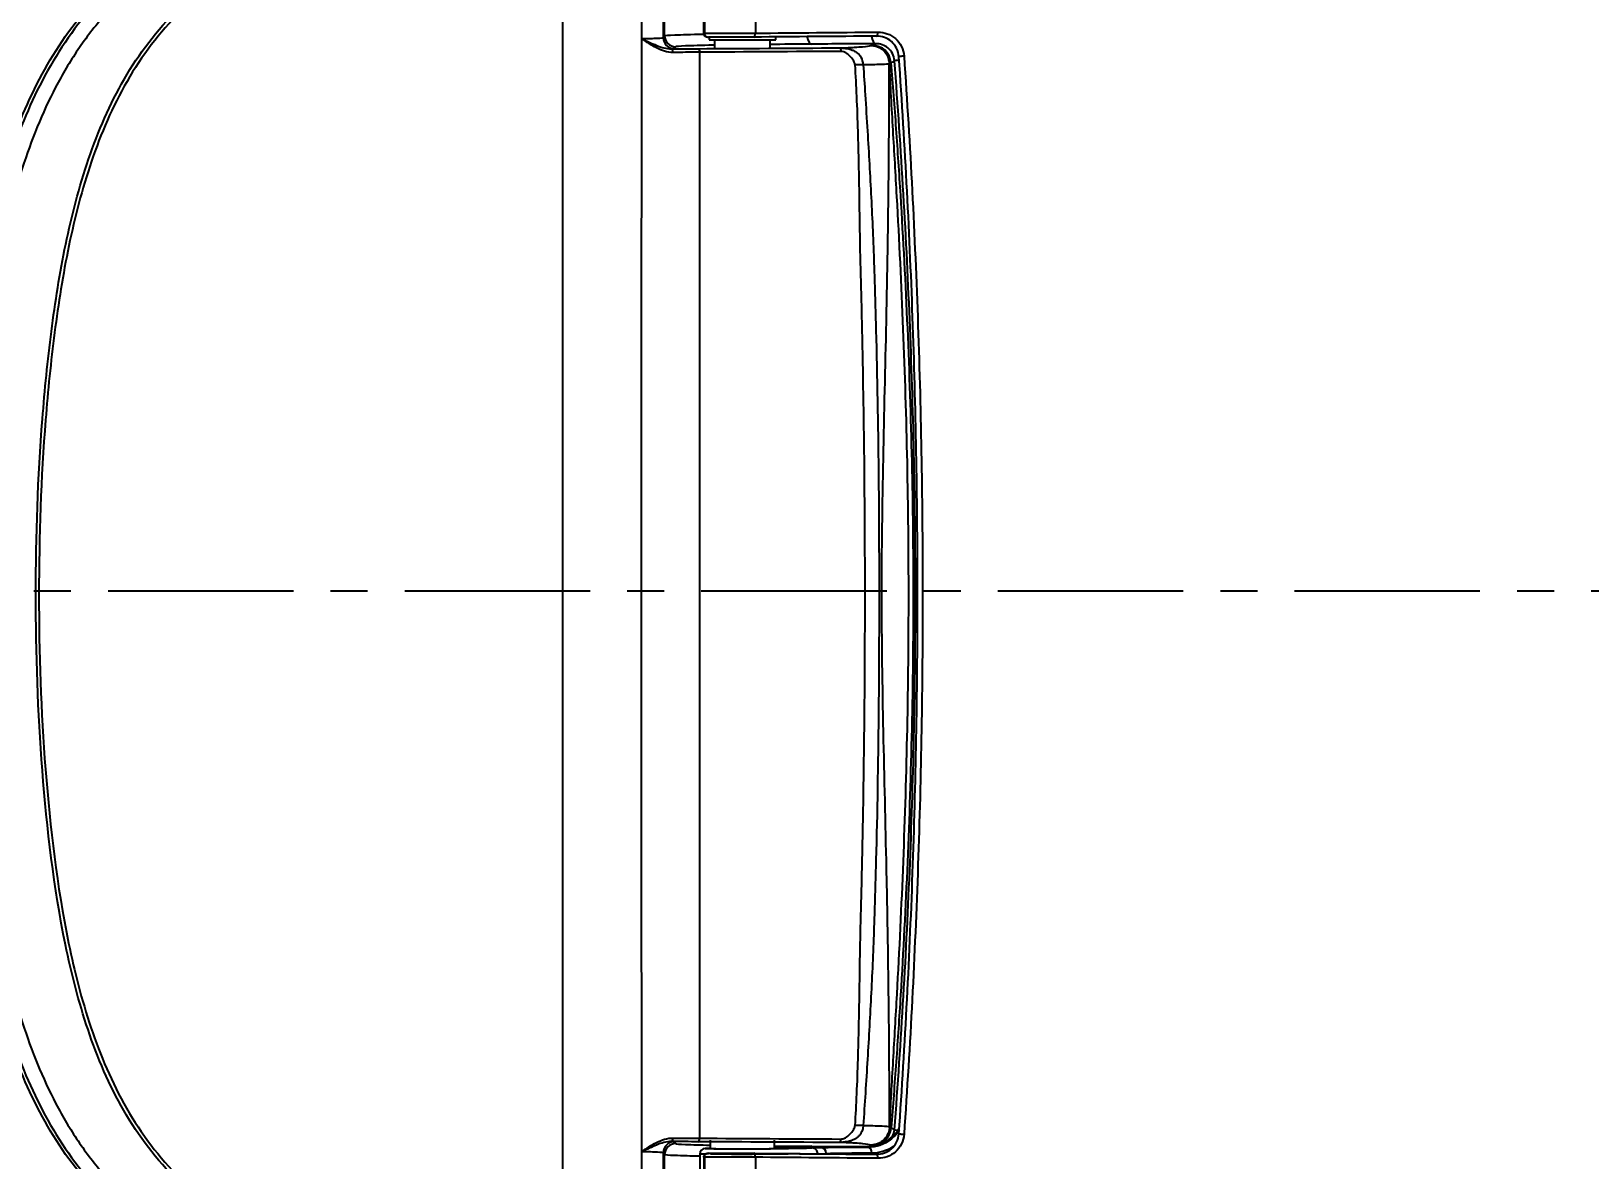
# Model space of a CAD drawing. Extents: x 5956 to 12061, y 2783 to 5292.
# Drawn here: x 9485.4 to 9905.8, y 4358.3 to 4662.7 of the extents above; entities that cross this region are included whole.
import ezdxf

# ---------------------------------------------------------------- set-up
doc = ezdxf.new("R2010")
doc.units = 0
doc.header["$LTSCALE"] = 20
doc.header["$MEASUREMENT"] = 0
doc.linetypes.add('CENTER', pattern=[2, 1.25, -0.25, 0.25, -0.25])
doc.layers.get('0').update_dxf_attribs({"linetype": 'CONTINUOUS'})
doc.layers.get('DEFPOINTS').update_dxf_attribs({"linetype": 'CONTINUOUS'})
doc.layers.add('1', color=7, linetype='CONTINUOUS')
doc.layers.add('CENTER', color=2, linetype='CENTER')
doc.styles.get("Standard").update_dxf_attribs({"font": 'NanumGothic.ttf'})
doc.dimstyles.get("Standard").update_dxf_attribs({"dimtxt": 2.7, "dimasz": 2.5, "dimexe": 1.5, "dimexo": 1.5, "dimgap": 1.5, "dimtad": 1, "dimdec": 0, "dimlfac": 10, "dimzin": 0, "dimdsep": 46, "dimtxsty": 'Standard', "dimcen": 0, "dimclrt": 2, "dimadec": 0, "dimazin": 0, "dimtfac": 1, "dimtdec": 0, "dimtmove": 0, "dimatfit": 3, "dimfxl": 0, "dimtolj": 1, "dimtzin": 0, "dimarcsym": 0})

# ---------------------------------------------------------------- blocks, each defined once
blk = doc.blocks.new('*D22')
at = {"color": 3, "lineweight": -2}
for p, q in [((9436.11, 4513.25), (9436.11, 4794.56)), ((10113.66, 4513.25), (10113.66, 4794.56)), ((9456.11, 4789.56), (10093.66, 4789.56))]:
    blk.add_line(p, q, dxfattribs=at)
at = {"color": 3}
for points in [[(9456.11, 4792.9), (9456.11, 4786.23), (9436.11, 4789.56)], [(10093.66, 4792.9), (10093.66, 4786.23), (10113.66, 4789.56)]]:
    blk.add_solid(points, dxfattribs=at)
at = {"layer": 'DEFPOINTS', "color": 0}
for p in [(10113.66, 4789.56), (9436.11, 4511.75), (10113.66, 4511.75)]:
    blk.add_point(p, dxfattribs=at)
at = {"color": 2, "insert": (9774.89, 4813.17), "char_height": 25, "attachment_point": 5}
blk.add_mtext('\\A1;680', dxfattribs=at)
blk = doc.blocks.new('*D23')
at = {"color": 3, "lineweight": -2}
for p, q in [((9717.11, 4710.15), (10255.14, 4710.15)), ((10249.14, 4686.15), (10249.14, 4535.53)), ((10249.14, 4334.95), (10249.14, 4485.57)), ((9706.09, 4310.95), (10255.14, 4310.95))]:
    blk.add_line(p, q, dxfattribs=at)
at = {"color": 3}
for points in [[(10245.14, 4686.15), (10253.14, 4686.15), (10249.14, 4710.15)], [(10245.14, 4334.95), (10253.14, 4334.95), (10249.14, 4310.95)]]:
    blk.add_solid(points, dxfattribs=at)
at = {"layer": 'DEFPOINTS', "color": 0}
for p in [(9715.31, 4710.15), (9704.29, 4310.95), (10249.14, 4310.95)]:
    blk.add_point(p, dxfattribs=at)
at = {"color": 2, "insert": (10249.14, 4510.55), "char_height": 24, "attachment_point": 5}
blk.add_mtext('\\A1;400', dxfattribs=at)

msp = doc.modelspace()

# ---------------------------------------------------------------- linework, layer by layer
at = {"layer": '1', "color": 0, "linetype": 'Continuous'}
for p, q in [((9666.69, 4662.11), (9666.69, 4662.11)), ((9655.86, 4660.94), (9656.22, 4661.45)), ((9659.22, 4658.45), (9658.86, 4657.94)), ((9668.19, 4661.07), (9668.19, 4660.32)), ((9668.19, 4660.32), (9677.19, 4660.32)), ((9669.69, 4660.32), (9669.69, 4657.75)), ((9677.19, 4660.32), (9686.19, 4660.32)), ((9684.69, 4657.82), (9684.69, 4660.32)), ((9686.19, 4660.32), (9686.19, 4661.11)), ((9668.54, 4363.57), (9668.54, 4361.32)), ((9685.84, 4361.32), (9685.84, 4363.57)), ((9656.22, 4359.64), (9655.86, 4360.15)), ((9658.86, 4363.15), (9659.22, 4362.64)), ((9665.7, 4359.82), (9665.69, 4359.82)), ((9667.19, 4361.33), (9667.2, 4361.32))]:
    msp.add_line(p, q, dxfattribs=at)
for centre, major_axis, ratio, start_param, end_param in [((9667.19, 4662.1), (-0.5, 0.01), 0.054129, 5.230297, 6.284099), ((9667.19, 4662.05), (-0.499, -0.036), 0.024369, 0.000478, 1.049964), ((9680.27, 4662.07), (-0.008, 1), 0.423618, 3.122325, 4.767864), ((9713.38, 4662.33), (-0.008, 1), 0.396739, 3.122579, 4.785283), ((9658.86, 4660.94), (2.45, -1.73), 0.999885, 3.75542, 5.326109), ((9659.22, 4661.45), (2.45, -1.73), 0.999885, 3.75542, 5.326109), ((9658.06, 4656.89), (-0.006, 1), 0.429772, 4.757219, 6.269468), ((9695.91, 4662.17), (0.02, -3), 0.435524, 5.04799, 6.269426), ((9713.21, 4662.27), (0.02, -3), 0.411135, 5.035979, 6.269598), ((9712.27, 4653.83), (-1.17, 4.86), 0.998599, 4.550923, 6.046909), ((9712.27, 4653.83), (-0.16, 5), 0.929784, 4.704276, 6.249532), ((9712.27, 4653.83), (4.98, 0.41), 0.148704, 5.901773, 6.230351), ((9721.21, 4654.91), (-2.99, -0.23), 0.022613, 5.349861, 6.278006), ((9720.4, 4655.84), (0.998, 0.067), 0.052634, 1.169564, 3.15907), ((9658.06, 4364.2), (-0.006, -1), 0.429745, 0.013717, 1.526132), ((9712.32, 4367.24), (-0.16, -5), 0.930142, 0.033736, 1.583584), ((9712.32, 4367.24), (-1.21, -4.85), 0.998696, 0.245025, 1.741004), ((9712.32, 4367.24), (-4.98, 0.41), 0.162226, 3.19261, 3.522861), ((9721.21, 4366.18), (-2.99, 0.23), 0.022611, 0.005177, 0.770866), ((9720.4, 4365.25), (0.998, -0.067), 0.052609, 3.124115, 5.113625), ((9658.86, 4360.15), (2.45, 1.73), 0.999885, 0.957077, 2.527765), ((9659.22, 4359.64), (2.45, 1.73), 0.999885, 0.957077, 2.527765), ((9677.19, 4361.32), (-8.65, 0), 0.006933, 6.283181, 7.853982), ((9677.19, 4361.32), (-8.65, 0), 0.006933, 1.570796, 3.141597), ((9680.27, 4359.03), (-0.008, -1), 0.423618, 1.515321, 3.16086), ((9695.91, 4358.92), (0.02, 3), 0.435525, 0.013759, 0.361859), ((9698.45, 4360.02), (0.02, -1.5), 0.905576, 1.557465, 3.12532), ((9711.13, 4360.14), (0.01, -1.5), 0.660019, 1.585634, 3.132405), ((9713.38, 4358.77), (-0.008, -1), 0.396739, 1.497902, 3.160607), ((9667.19, 4359.05), (-0.499, 0.036), 0.024369, 5.233221, 6.282872), ((9667.19, 4358.99), (0.5, 0.01), 0.054129, 3.13887, 4.194481)]:
    msp.add_ellipse(centre, major_axis=major_axis, ratio=ratio, start_param=start_param, end_param=end_param, dxfattribs=at)
for points, knots in [([(9675.94, 4310.95), (9662.03, 4310.96), (9648.13, 4311.02), (9615.48, 4311.52), (9596.74, 4312.07), (9568.66, 4314.4), (9559.28, 4315.44), (9540.72, 4318.44), (9531.53, 4320.4), (9513.53, 4325.89), (9504.74, 4329.45), (9488.52, 4338.79), (9480.96, 4344.72), (9471.47, 4355), (9468.58, 4358.66), (9463.29, 4366.42), (9460.89, 4370.53), (9454.51, 4383.08), (9451.25, 4391.83), (9445.96, 4409.8), (9443.95, 4419.04), (9440.77, 4437.42), (9439.59, 4446.64), (9436.83, 4474.33), (9436.08, 4492.85), (9436.13, 4529.98), (9436.95, 4548.65), (9439.84, 4576.53), (9441.07, 4585.78), (9444.39, 4604.16), (9446.47, 4613.33), (9451.9, 4631.1), (9455.24, 4639.73), (9461.75, 4652.07), (9464.19, 4656.11), (9469.63, 4663.8), (9472.6, 4667.41), (9482.27, 4677.5), (9489.92, 4683.27), (9506.28, 4692.34), (9515.13, 4695.78), (9533.08, 4701.06), (9542.18, 4702.92), (9560.51, 4705.79), (9569.74, 4706.8), (9597.55, 4709.05), (9616.24, 4709.59), (9648.7, 4710.08), (9662.53, 4710.13), (9678.35, 4710.14)], [0, 0, 0, 0, 0.054995, 0.054995, 0.129163, 0.129163, 0.166246, 0.166246, 0.20333, 0.20333, 0.240414, 0.240414, 0.277498, 0.277498, 0.296039, 0.296039, 0.314581, 0.314581, 0.351665, 0.351665, 0.388749, 0.388749, 0.425833, 0.425833, 0.5, 0.5, 0.574167, 0.574167, 0.611251, 0.611251, 0.648335, 0.648335, 0.685419, 0.685419, 0.703961, 0.703961, 0.722502, 0.722502, 0.759586, 0.759586, 0.79667, 0.79667, 0.833754, 0.833754, 0.870837, 0.870837, 0.945005, 0.945005, 1, 1, 1, 1]), ([(10113.67, 4510.55), (10113.67, 4521.04), (10112.57, 4531.52), (10108.26, 4551.95), (10105.07, 4561.8), (10096.67, 4580.77), (10091.39, 4589.96), (10082.34, 4602.47), (10079.12, 4606.46), (10072.3, 4614.09), (10068.69, 4617.73), (10057.56, 4628.36), (10049.64, 4635.06), (10033.02, 4647.44), (10024.4, 4653.09), (10006.56, 4663.34), (9997.34, 4667.94), (9978.28, 4676.07), (9968.49, 4679.52), (9939.11, 4689.18), (9919.24, 4694.45), (9878.96, 4702.64), (9858.48, 4705.57), (9827.55, 4708.2), (9817.25, 4708.78), (9796.66, 4709.35), (9786.38, 4709.27), (9765.94, 4709.2), (9755.78, 4709.14), (9740.67, 4709), (9735.64, 4708.95), (9725.91, 4708.81), (9721.2, 4708.73), (9716.64, 4708.64)], [0, 0, 0, 0, 0.0625, 0.0625, 0.125, 0.125, 0.1875, 0.1875, 0.21875, 0.21875, 0.25, 0.25, 0.3125, 0.3125, 0.375, 0.375, 0.4375, 0.4375, 0.5, 0.5, 0.625, 0.625, 0.75, 0.75, 0.8125, 0.8125, 0.875, 0.875, 0.9375, 0.9375, 0.96875, 0.96875, 1, 1, 1, 1]), ([(9716.69, 4705.85), (9735.59, 4706.09), (9754.71, 4706.24), (9783.91, 4706.3), (9793.73, 4706.35), (9813.55, 4705.97), (9823.48, 4705.56), (9853.32, 4703.54), (9873.25, 4701.13), (9903.18, 4695.56), (9913.17, 4693.38), (9933.13, 4688.33), (9943.12, 4685.45), (9962.81, 4679.12), (9972.57, 4675.74), (9991.65, 4667.92), (10000.97, 4663.48), (10019.14, 4653.45), (10028.04, 4647.82), (10044.9, 4635.58), (10052.91, 4628.97), (10064.23, 4618.26), (10067.91, 4614.58), (10074.92, 4606.83), (10078.26, 4602.72), (10087.5, 4590.02), (10092.69, 4581.02), (10099.02, 4566.71), (10100.9, 4561.78), (10104.1, 4551.78), (10105.42, 4546.73), (10108.6, 4531.45), (10109.66, 4521.09), (10109.66, 4510.55)], [0, 0, 0, 0, 0.125, 0.125, 0.1875, 0.1875, 0.25, 0.25, 0.375, 0.375, 0.4375, 0.4375, 0.5, 0.5, 0.5625, 0.5625, 0.625, 0.625, 0.6875, 0.6875, 0.75, 0.75, 0.78125, 0.78125, 0.8125, 0.8125, 0.875, 0.875, 0.90625, 0.90625, 0.9375, 0.9375, 1, 1, 1, 1]), ([(10108.69, 4510.55), (10108.69, 4521.06), (10107.63, 4531.4), (10104.45, 4546.64), (10103.13, 4551.67), (10099.92, 4561.65), (10098.05, 4566.56), (10091.71, 4580.82), (10086.52, 4589.79), (10077.28, 4602.43), (10073.94, 4606.53), (10066.93, 4614.24), (10063.26, 4617.9), (10051.96, 4628.56), (10043.97, 4635.15), (10027.13, 4647.33), (10018.25, 4652.93), (10000.13, 4662.91), (9990.83, 4667.33), (9971.79, 4675.1), (9962.06, 4678.47), (9942.42, 4684.78), (9932.46, 4687.64), (9912.56, 4692.67), (9902.6, 4694.84), (9872.76, 4700.38), (9852.89, 4702.76), (9823.15, 4704.76), (9813.24, 4705.15), (9793.49, 4705.51), (9783.7, 4705.45), (9754.6, 4705.38), (9735.53, 4705.22), (9716.69, 4704.96)], [0, 0, 0, 0, 0.0625, 0.0625, 0.09375, 0.09375, 0.125, 0.125, 0.1875, 0.1875, 0.21875, 0.21875, 0.25, 0.25, 0.3125, 0.3125, 0.375, 0.375, 0.4375, 0.4375, 0.5, 0.5, 0.5625, 0.5625, 0.625, 0.625, 0.75, 0.75, 0.8125, 0.8125, 0.875, 0.875, 1, 1, 1, 1]), ([(9628.64, 4701.26), (9628.64, 4699.81), (9628.64, 4698.36), (9628.64, 4688.05), (9628.64, 4679.19), (9628.64, 4652.59), (9628.64, 4634.85), (9628.64, 4599.34), (9628.64, 4581.59), (9628.64, 4546.07), (9628.64, 4528.31), (9628.64, 4492.78), (9628.64, 4475.02), (9628.64, 4439.5), (9628.64, 4421.74), (9628.64, 4386.24), (9628.64, 4368.5), (9628.64, 4340.45), (9628.64, 4330.14), (9628.64, 4319.83)], [0, 0, 0, 0, 0.011429, 0.011429, 0.081225, 0.081225, 0.220815, 0.220815, 0.360405, 0.360405, 0.499996, 0.499996, 0.639586, 0.639586, 0.779177, 0.779177, 0.918767, 0.918767, 1, 1, 1, 1]), ([(9655.89, 4702.47), (9655.88, 4695.06), (9655.88, 4687.65), (9655.87, 4673.8), (9655.86, 4667.37), (9655.86, 4660.94)], [0, 0, 0, 0, 0.535674, 0.535674, 1, 1, 1, 1]), ([(9656.22, 4661.45), (9656.22, 4668.27), (9656.22, 4675.1), (9656.22, 4688.93), (9656.22, 4695.93), (9656.22, 4702.93)], [0, 0, 0, 0, 0.493654, 0.493654, 1, 1, 1, 1]), ([(9667.99, 4702.82), (9667.8, 4697.15), (9667.63, 4691.47), (9667.39, 4682.37), (9667.31, 4678.96), (9667.12, 4671.07), (9667.03, 4666.6), (9666.94, 4662.13)], [0, 0, 0, 0, 0.418924, 0.418924, 0.670645, 0.670645, 1, 1, 1, 1]), ([(9519.78, 4335.56), (9516.55, 4337.63), (9513.44, 4339.9), (9507.49, 4344.91), (9504.65, 4347.65), (9496.75, 4356.33), (9492.23, 4362.85), (9484.56, 4376.96), (9481.5, 4384.35), (9476.41, 4399.57), (9474.39, 4407.42), (9469.43, 4430.94), (9467.51, 4446.76), (9464.81, 4478.52), (9464.25, 4494.47), (9464.24, 4526.49), (9464.81, 4542.52), (9467.51, 4574.29), (9469.43, 4590.1), (9474.35, 4613.54), (9476.36, 4621.33), (9481.46, 4636.64), (9484.52, 4644.03), (9492.1, 4658.03), (9496.7, 4664.7), (9507.27, 4676.33), (9513.31, 4681.39), (9519.78, 4685.53)], [0, 0, 0, 0, 0.03125, 0.03125, 0.0625, 0.0625, 0.125, 0.125, 0.1875, 0.1875, 0.25, 0.25, 0.375, 0.375, 0.5, 0.5, 0.625, 0.625, 0.75, 0.75, 0.8125, 0.8125, 0.875, 0.875, 0.9375, 0.9375, 1, 1, 1, 1]), ([(9520.43, 4685.04), (9513.98, 4680.91), (9507.97, 4675.87), (9497.47, 4664.32), (9492.88, 4657.68), (9485.3, 4643.68), (9482.25, 4636.32), (9477.17, 4621.1), (9475.15, 4613.28), (9470.22, 4589.86), (9468.3, 4574.09), (9465.6, 4542.41), (9465.03, 4526.49), (9465.03, 4494.51), (9465.61, 4478.56), (9468.32, 4446.85), (9470.25, 4431.06), (9475.21, 4407.6), (9477.23, 4399.78), (9482.3, 4384.64), (9485.34, 4377.29), (9492.97, 4363.25), (9497.5, 4356.73), (9507.98, 4345.2), (9514, 4340.17), (9520.43, 4336.05)], [0, 0, 0, 0, 0.0625, 0.0625, 0.125, 0.125, 0.1875, 0.1875, 0.25, 0.25, 0.375, 0.375, 0.5, 0.5, 0.625, 0.625, 0.75, 0.75, 0.8125, 0.8125, 0.875, 0.875, 0.9375, 0.9375, 1, 1, 1, 1]), ([(9523.48, 4682.57), (9521.91, 4681.57), (9520.33, 4680.49), (9517.28, 4678.26), (9515.79, 4677.1), (9511.44, 4673.45), (9508.69, 4670.82), (9503.5, 4665.13), (9501.04, 4662.04), (9496.55, 4655.61), (9494.51, 4652.27), (9488.94, 4641.95), (9485.92, 4634.62), (9480.93, 4619.56), (9478.98, 4611.94), (9474.15, 4588.92), (9472.24, 4573.36), (9469.56, 4542.05), (9468.99, 4526.25), (9468.99, 4494.72), (9469.56, 4478.93), (9472.26, 4447.51), (9474.2, 4431.8), (9479.07, 4408.78), (9481.03, 4401.19), (9485.99, 4386.3), (9489.03, 4378.94), (9494.61, 4368.66), (9496.64, 4365.34), (9501.09, 4358.98), (9503.54, 4355.91), (9508.74, 4350.22), (9511.49, 4347.59), (9517.28, 4342.75), (9520.35, 4340.51), (9523.48, 4338.52)], [0, 0, 0, 0, 0.015625, 0.015625, 0.03125, 0.03125, 0.0625, 0.0625, 0.09375, 0.09375, 0.125, 0.125, 0.1875, 0.1875, 0.25, 0.25, 0.375, 0.375, 0.5, 0.5, 0.625, 0.625, 0.75, 0.75, 0.8125, 0.8125, 0.875, 0.875, 0.90625, 0.90625, 0.9375, 0.9375, 0.96875, 0.96875, 1, 1, 1, 1]), ([(9543.58, 4338.4), (9541.88, 4339.37), (9540.16, 4340.43), (9536.87, 4342.6), (9535.26, 4343.73), (9530.57, 4347.29), (9527.6, 4349.86), (9519.23, 4358.2), (9514.33, 4364.68), (9506.41, 4378.44), (9503.25, 4385.85), (9498.16, 4400.92), (9496.21, 4408.57), (9491.44, 4431.74), (9489.65, 4447.48), (9487.14, 4479.13), (9486.64, 4494.94), (9486.65, 4526.53), (9487.16, 4542.31), (9489.04, 4565.95), (9489.82, 4573.83), (9491.85, 4589.57), (9493.09, 4597.43), (9496.31, 4612.95), (9498.28, 4620.62), (9503.42, 4635.68), (9506.56, 4642.95), (9514.45, 4656.58), (9519.34, 4663.02), (9527.67, 4671.3), (9530.62, 4673.85), (9536.86, 4678.56), (9540.18, 4680.74), (9543.57, 4682.69)], [0, 0, 0, 0, 0.015625, 0.015625, 0.03125, 0.03125, 0.0625, 0.0625, 0.125, 0.125, 0.1875, 0.1875, 0.25, 0.25, 0.375, 0.375, 0.5, 0.5, 0.625, 0.625, 0.6875, 0.6875, 0.75, 0.75, 0.8125, 0.8125, 0.875, 0.875, 0.9375, 0.9375, 0.96875, 0.96875, 1, 1, 1, 1]), ([(9544.16, 4681.89), (9537.32, 4677.98), (9531.08, 4673.32), (9520.01, 4662.33), (9515.14, 4655.91), (9507.31, 4642.33), (9504.19, 4635.08), (9499.1, 4620.09), (9497.14, 4612.46), (9493.94, 4597.01), (9492.7, 4589.19), (9490.67, 4573.53), (9489.89, 4565.69), (9488, 4542.16), (9487.48, 4526.46), (9487.47, 4495.02), (9487.97, 4479.29), (9490.5, 4447.78), (9492.3, 4432.12), (9497.05, 4409.06), (9498.98, 4401.44), (9504.03, 4386.44), (9507.16, 4379.05), (9515.02, 4365.34), (9519.9, 4358.89), (9531.02, 4347.82), (9537.29, 4343.13), (9544.17, 4339.2)], [0, 0, 0, 0, 0.0625, 0.0625, 0.125, 0.125, 0.1875, 0.1875, 0.25, 0.25, 0.3125, 0.3125, 0.375, 0.375, 0.5, 0.5, 0.625, 0.625, 0.75, 0.75, 0.8125, 0.8125, 0.875, 0.875, 0.9375, 0.9375, 1, 1, 1, 1]), ([(9666.69, 4662.01), (9666.69, 4662), (9666.68, 4661.9), (9666.76, 4661.71), (9666.91, 4661.48), (9667.15, 4661.29), (9667.49, 4661.14), (9667.81, 4661.08), (9668.02, 4661.07), (9668.07, 4661.07)], [0, 0, 0, 0, 0.013243, 0.170216, 0.31428, 0.468179, 0.65727, 0.916017, 1, 1, 1, 1]), ([(9666.94, 4662.13), (9669.02, 4662.12), (9671.37, 4662.11), (9676.1, 4662.11), (9678.52, 4662.11), (9680.69, 4662.12)], [0, 0, 0, 0, 0.5, 0.5, 1, 1, 1, 1]), ([(9666.94, 4662.02), (9666.94, 4661.94), (9666.96, 4661.85), (9667.01, 4661.71), (9667.04, 4661.64), (9667.14, 4661.49), (9667.21, 4661.4), (9667.4, 4661.25), (9667.52, 4661.18), (9667.67, 4661.13), (9667.69, 4661.12), (9667.77, 4661.1), (9667.83, 4661.09), (9667.92, 4661.08), (9667.94, 4661.07), (9667.99, 4661.07), (9668, 4661.07), (9668.03, 4661.07), (9668.03, 4661.07), (9668.04, 4661.07), (9668.05, 4661.07), (9668.06, 4661.07), (9668.06, 4661.07), (9668.06, 4661.07), (9668.06, 4661.07), (9668.07, 4661.07)], [0, 0, 0, 0, 0.141477, 0.141477, 0.271398, 0.271398, 0.468744, 0.468744, 0.730227, 0.730227, 0.768471, 0.768471, 0.884763, 0.884763, 0.940751, 0.940751, 0.969329, 0.969329, 0.984097, 0.984097, 0.991747, 0.991747, 0.996248, 0.996248, 1, 1, 1, 1]), ([(9713.78, 4662.4), (9715.46, 4662.41), (9717.16, 4661.81), (9719.78, 4659.49), (9720.67, 4657.75), (9720.79, 4655.92)], [0, 0, 0, 0, 0.5, 0.5, 1, 1, 1, 1]), ([(9650.06, 4363.26), (9650.05, 4376.78), (9650.04, 4390.3), (9650.02, 4421.6), (9650.01, 4439.39), (9650, 4474.96), (9650, 4492.76), (9650, 4528.33), (9650, 4546.12), (9650.01, 4581.7), (9650.02, 4599.49), (9650.04, 4630.79), (9650.05, 4644.31), (9650.06, 4657.83)], [0, 0, 0, 0, 0.137733, 0.137733, 0.318866, 0.318866, 0.5, 0.5, 0.681133, 0.681133, 0.862266, 0.862266, 1, 1, 1, 1]), ([(9650.04, 4660.65), (9651.77, 4660.67), (9653.25, 4660.72), (9655.28, 4660.82), (9655.84, 4660.88), (9655.86, 4660.94)], [0, 0, 0, 0, 0.5, 0.5, 1, 1, 1, 1]), ([(9650.04, 4660.65), (9651.4, 4659.99), (9652.72, 4659.35), (9655.36, 4658.3), (9656.69, 4657.87), (9658.06, 4657.89)], [0, 0, 0, 0, 0.5, 0.5, 1, 1, 1, 1]), ([(9658.49, 4656.93), (9656.94, 4656.92), (9655.44, 4657.43), (9652.65, 4658.83), (9651.34, 4659.73), (9650.04, 4660.65)], [0, 0, 0, 0, 0.5, 0.5, 1, 1, 1, 1]), ([(9656.22, 4661.45), (9656.27, 4661.52), (9657.23, 4661.59), (9660.75, 4661.73), (9663.35, 4661.8), (9666.64, 4661.86)], [0, 0, 0, 0, 0.50316, 0.50316, 1, 1, 1, 1]), ([(9669.56, 4658.88), (9669.48, 4658.88), (9669.4, 4658.87), (9666.11, 4658.81), (9663.57, 4658.74), (9660.18, 4658.6), (9659.27, 4658.52), (9659.22, 4658.45)], [0, 0, 0, 0, 0.012376, 0.012376, 0.506188, 0.506188, 1, 1, 1, 1]), ([(9703.36, 4658.15), (9704.2, 4658.17), (9705.05, 4658.2), (9706.37, 4658.25), (9706.91, 4658.28), (9708.34, 4658.36), (9709.04, 4658.42), (9710.74, 4658.58), (9711.38, 4658.7), (9711.82, 4658.81)], [0, 0, 0, 0, 0.125, 0.125, 0.25, 0.25, 0.5, 0.5, 1, 1, 1, 1]), ([(9703.36, 4658.15), (9703.63, 4658.14), (9704.24, 4658.12), (9705.03, 4658.02), (9705.78, 4657.88), (9706.48, 4657.7), (9707.24, 4657.43), (9708.25, 4656.82), (9709.38, 4655.57), (9709.64, 4654.3), (9709.79, 4653.57)], [0, 0, 0, 0, 0.090967, 0.203322, 0.300618, 0.395617, 0.49031, 0.599392, 0.771062, 1, 1, 1, 1]), ([(9711.82, 4658.81), (9711.83, 4658.81), (9711.85, 4658.81), (9711.89, 4658.82), (9711.91, 4658.82), (9711.96, 4658.82), (9711.99, 4658.82), (9712.09, 4658.83), (9712.17, 4658.83), (9712.27, 4658.83)], [0, 0, 0, 0, 0.256445, 0.256445, 0.437413, 0.437413, 0.618381, 0.618381, 1, 1, 1, 1]), ([(9711.82, 4658.81), (9712.19, 4658.78), (9712.9, 4658.74), (9713.88, 4658.4), (9714.69, 4657.93), (9715.56, 4657.19), (9716.54, 4655.89), (9716.71, 4654.58), (9716.82, 4653.83)], [0, 0, 0, 0, 0.142191, 0.273146, 0.392853, 0.501305, 0.712087, 1, 1, 1, 1]), ([(9718.22, 4654.69), (9718.11, 4656.09), (9717.39, 4657.34), (9715.5, 4658.9), (9714.35, 4659.28), (9713.21, 4659.27)], [0, 0, 0, 0, 0.5, 0.5, 1, 1, 1, 1]), ([(9719.41, 4655.78), (9719.3, 4657.36), (9718.52, 4658.87), (9716.25, 4660.84), (9714.8, 4661.34), (9713.38, 4661.33)], [0, 0, 0, 0, 0.5, 0.5, 1, 1, 1, 1]), ([(9665.64, 4656.98), (9665.04, 4656.97), (9664.44, 4656.97), (9662.06, 4656.96), (9660.28, 4656.94), (9658.49, 4656.93)], [0, 0, 0, 0, 0.251899, 0.251899, 1, 1, 1, 1]), ([(9665.64, 4656.98), (9665.64, 4650.52), (9665.64, 4637.46), (9665.64, 4617.56), (9665.64, 4597.13), (9665.65, 4576.19), (9665.64, 4554.79), (9665.64, 4532.92), (9665.64, 4505.25), (9665.64, 4472.34), (9665.64, 4434.93), (9665.64, 4398.98), (9665.64, 4375.57), (9665.64, 4364.11)], [0, 0, 0, 0, 0.066191, 0.133976, 0.203874, 0.275483, 0.348428, 0.423009, 0.499413, 0.631812, 0.760009, 0.882497, 1, 1, 1, 1]), ([(9707.61, 4653.55), (9707.58, 4653.69), (9707.51, 4654.04), (9707.22, 4654.55), (9706.88, 4655.09), (9706.29, 4655.87), (9705.52, 4656.59), (9704.56, 4657.13), (9704.02, 4657.19), (9703.77, 4657.21)], [0, 0, 0, 0, 0.075645, 0.181402, 0.299122, 0.412119, 0.695985, 0.857094, 1, 1, 1, 1]), ([(9716.82, 4653.83), (9716.4, 4653.77), (9715.81, 4653.72), (9714.31, 4653.65), (9713.71, 4653.63), (9712.14, 4653.59), (9711.19, 4653.57), (9709.79, 4653.57)], [0, 0, 0, 0, 0.5, 0.5, 0.75, 0.75, 1, 1, 1, 1]), ([(9709.79, 4653.57), (9709.96, 4650.89), (9710.35, 4644.94), (9711.1, 4633.01), (9711.97, 4617.81), (9712.55, 4604.29), (9712.93, 4592.36), (9713.47, 4573.7), (9713.95, 4545.5), (9714.11, 4510.83), (9713.95, 4475.87), (9713.48, 4447.74), (9712.94, 4428.8), (9712.55, 4416.87), (9712.09, 4406.26), (9711.46, 4394.33), (9710.93, 4385.33), (9710.36, 4376.39), (9709.98, 4370.44), (9709.79, 4367.52)], [0, 0, 0, 0, 0.028173, 0.06257, 0.125197, 0.187788, 0.204406, 0.25027, 0.383391, 0.500005, 0.613654, 0.749744, 0.794877, 0.81223, 0.874806, 0.906139, 0.937421, 0.969313, 1, 1, 1, 1]), ([(9716.87, 4367.25), (9716.86, 4372.56), (9716.84, 4383.33), (9716.69, 4400.28), (9716.45, 4418.12), (9715.97, 4442.83), (9715.19, 4473.64), (9714.61, 4510.55), (9715.16, 4547.4), (9715.92, 4578.14), (9716.4, 4602.87), (9716.63, 4620.36), (9716.77, 4637.36), (9716.8, 4648.13), (9716.82, 4653.83)], [0, 0, 0, 0, 0.055671, 0.112952, 0.17796, 0.242792, 0.372066, 0.500308, 0.628134, 0.756842, 0.821742, 0.886928, 0.940194, 1, 1, 1, 1]), ([(9716.92, 4653.94), (9716.89, 4653.93), (9716.88, 4653.93), (9716.85, 4653.91), (9716.85, 4653.9), (9716.84, 4653.89), (9716.83, 4653.88), (9716.82, 4653.86), (9716.82, 4653.84), (9716.82, 4653.83), (9716.82, 4653.83), (9716.82, 4653.83)], [0, 0, 0, 0, 0.369204, 0.369204, 0.548341, 0.548341, 0.731604, 0.731604, 0.999896, 0.999896, 1, 1, 1, 1]), ([(9716.97, 4367.16), (9717.18, 4373.14), (9717.54, 4379.1), (9718.23, 4391.02), (9718.58, 4396.98), (9719.57, 4414.86), (9720.15, 4426.79), (9721.08, 4450.65), (9721.44, 4462.59), (9721.93, 4486.48), (9722.05, 4498.44), (9722.05, 4534.37), (9721.55, 4558.39), (9720.12, 4594.22), (9719.53, 4606.15), (9718.53, 4624.05), (9718.18, 4630.02), (9717.49, 4641.97), (9717.12, 4647.94), (9716.92, 4653.94)], [0, 0, 0, 0, 0.0625, 0.0625, 0.125, 0.125, 0.25, 0.25, 0.375, 0.375, 0.5, 0.5, 0.75, 0.75, 0.875, 0.875, 0.9375, 0.9375, 1, 1, 1, 1]), ([(9717.25, 4654.2), (9717.49, 4651.24), (9717.72, 4648.26), (9718.18, 4642.3), (9718.39, 4639.32), (9719.03, 4630.36), (9719.43, 4624.39), (9720.53, 4606.48), (9721.17, 4594.53), (9722.71, 4558.65), (9723.26, 4534.63), (9723.26, 4498.58), (9723.12, 4486.56), (9722.59, 4462.54), (9722.21, 4450.55), (9721.2, 4426.58), (9720.58, 4414.61), (9719.48, 4396.68), (9719.09, 4390.7), (9718.45, 4381.75), (9718.23, 4378.77), (9717.78, 4372.81), (9717.55, 4369.83), (9717.3, 4366.87)], [0, 0, 0, 0, 0.03125, 0.03125, 0.0625, 0.0625, 0.125, 0.125, 0.25, 0.25, 0.5, 0.5, 0.625, 0.625, 0.75, 0.75, 0.875, 0.875, 0.9375, 0.9375, 0.96875, 0.96875, 1, 1, 1, 1]), ([(9718.22, 4366.4), (9720.04, 4390.38), (9721.45, 4414.38), (9722.89, 4450.43), (9723.26, 4462.45), (9723.75, 4486.48), (9723.87, 4498.5), (9723.87, 4522.55), (9723.75, 4534.59), (9723.26, 4558.63), (9722.89, 4570.65), (9721.46, 4606.69), (9720.04, 4630.69), (9718.22, 4654.69)], [0, 0, 0, 0, 0.25, 0.25, 0.375, 0.375, 0.5, 0.5, 0.625, 0.625, 0.75, 0.75, 1, 1, 1, 1]), ([(9719.41, 4365.32), (9720.22, 4377.39), (9720.98, 4389.48), (9722.24, 4413.67), (9722.77, 4425.77), (9724.03, 4462.09), (9724.45, 4486.33), (9724.45, 4534.79), (9724.03, 4559.03), (9722.77, 4595.34), (9722.24, 4607.44), (9720.98, 4631.62), (9720.22, 4643.7), (9719.41, 4655.78)], [0, 0, 0, 0, 0.125, 0.125, 0.25, 0.25, 0.5, 0.5, 0.75, 0.75, 0.875, 0.875, 1, 1, 1, 1]), ([(9720.79, 4655.92), (9721.59, 4643.83), (9722.36, 4631.74), (9723.61, 4607.53), (9724.13, 4595.42), (9725.39, 4559.07), (9725.8, 4534.81), (9725.8, 4486.3), (9725.39, 4462.05), (9724.13, 4425.69), (9723.61, 4413.57), (9722.36, 4389.36), (9721.59, 4377.26), (9720.79, 4365.18)], [0, 0, 0, 0, 0.125, 0.125, 0.25, 0.25, 0.5, 0.5, 0.75, 0.75, 0.875, 0.875, 1, 1, 1, 1]), ([(9707.61, 4367.54), (9707.76, 4370.38), (9708.09, 4376.33), (9708.51, 4388.25), (9708.79, 4403.28), (9708.98, 4418.18), (9709.32, 4430.1), (9710.02, 4459.88), (9710.39, 4498.95), (9710.16, 4546.63), (9709.72, 4573.44), (9709.32, 4590.98), (9708.97, 4602.9), (9708.79, 4617.81), (9708.51, 4632.84), (9708.09, 4644.76), (9707.77, 4650.71), (9707.61, 4653.55)], [0, 0, 0, 0, 0.029831, 0.062543, 0.125097, 0.187627, 0.218876, 0.250123, 0.499987, 0.628375, 0.749862, 0.781072, 0.812356, 0.874894, 0.937459, 0.970167, 1, 1, 1, 1]), ([(10109.66, 4510.55), (10109.66, 4499.17), (10108.42, 4488.02), (10104.74, 4471.63), (10103.21, 4466.22), (10099.49, 4455.52), (10097.31, 4450.26), (10089.97, 4435.06), (10083.97, 4425.57), (10073.28, 4412.33), (10069.45, 4408.14), (10061.5, 4400.16), (10057.39, 4396.32), (10044.67, 4385.27), (10035.64, 4378.49), (10016.69, 4366.13), (10006.91, 4360.66), (9991.84, 4353.41), (9986.75, 4351.15), (9976.42, 4346.95), (9971.19, 4345.02), (9955.39, 4339.47), (9944.68, 4336.09), (9912.4, 4327.12), (9890.81, 4322.76), (9847.71, 4316.9), (9826.13, 4315.39), (9793.97, 4314.73), (9783.38, 4314.79), (9762.37, 4314.84), (9751.97, 4314.89), (9720.99, 4315.15), (9700.65, 4315.44), (9680.51, 4315.78)], [0, 0, 0, 0, 0.0625, 0.0625, 0.09375, 0.09375, 0.125, 0.125, 0.1875, 0.1875, 0.21875, 0.21875, 0.25, 0.25, 0.3125, 0.3125, 0.375, 0.375, 0.40625, 0.40625, 0.4375, 0.4375, 0.5, 0.5, 0.625, 0.625, 0.75, 0.75, 0.8125, 0.8125, 0.875, 0.875, 1, 1, 1, 1]), ([(9680.96, 4316.69), (9701.02, 4316.34), (9721.28, 4316.03), (9752.15, 4315.76), (9762.52, 4315.7), (9783.45, 4315.64), (9794, 4315.57), (9826.04, 4316.21), (9847.55, 4317.7), (9890.49, 4323.53), (9911.99, 4327.87), (9944.15, 4336.81), (9954.82, 4340.18), (9970.57, 4345.72), (9975.79, 4347.64), (9986.08, 4351.81), (9991.15, 4354.06), (10006.18, 4361.28), (10015.93, 4366.72), (10034.82, 4379.01), (10043.82, 4385.77), (10056.5, 4396.78), (10060.6, 4400.59), (10068.53, 4408.54), (10072.36, 4412.7), (10083.03, 4425.89), (10089.02, 4435.33), (10096.36, 4450.47), (10098.53, 4455.71), (10102.25, 4466.38), (10103.78, 4471.77), (10107.46, 4488.1), (10108.69, 4499.21), (10108.69, 4510.55)], [0, 0, 0, 0, 0.125, 0.125, 0.1875, 0.1875, 0.25, 0.25, 0.375, 0.375, 0.5, 0.5, 0.5625, 0.5625, 0.59375, 0.59375, 0.625, 0.625, 0.6875, 0.6875, 0.75, 0.75, 0.78125, 0.78125, 0.8125, 0.8125, 0.875, 0.875, 0.90625, 0.90625, 0.9375, 0.9375, 1, 1, 1, 1]), ([(9686.24, 4313.2), (9690.75, 4313.08), (9695.34, 4312.96), (9704.66, 4312.72), (9709.42, 4312.61), (9724.03, 4312.3), (9734.28, 4312.15), (9755.59, 4311.95), (9766.63, 4311.89), (9788.63, 4311.82), (9799.66, 4311.77), (9832.63, 4312.9), (9854.49, 4314.99), (9897.91, 4321.85), (9919.51, 4326.64), (9951.55, 4335.94), (9962.09, 4339.36), (9982.91, 4346.85), (9993.08, 4351.15), (10012.84, 4361.11), (10022.48, 4366.76), (10041, 4379.3), (10049.78, 4386.11), (10066.38, 4400.83), (10074.31, 4408.65), (10088.31, 4426.28), (10094.19, 4435.72), (10103.81, 4455.79), (10107.53, 4466.53), (10112.43, 4488.23), (10113.67, 4499.28), (10113.67, 4510.55)], [0, 0, 0, 0, 0.03125, 0.03125, 0.0625, 0.0625, 0.125, 0.125, 0.1875, 0.1875, 0.25, 0.25, 0.375, 0.375, 0.5, 0.5, 0.5625, 0.5625, 0.625, 0.625, 0.6875, 0.6875, 0.75, 0.75, 0.8125, 0.8125, 0.875, 0.875, 0.9375, 0.9375, 1, 1, 1, 1]), ([(9650.04, 4360.44), (9651.33, 4361.35), (9652.64, 4362.26), (9655.42, 4363.65), (9656.93, 4364.17), (9658.49, 4364.16)], [0, 0, 0, 0, 0.5, 0.5, 1, 1, 1, 1]), ([(9658.49, 4364.16), (9659.09, 4364.15), (9659.69, 4364.15), (9661.19, 4364.14), (9662.08, 4364.13), (9663.86, 4364.12), (9664.75, 4364.12), (9665.64, 4364.11)], [0, 0, 0, 0, 0.251915, 0.251915, 0.625957, 0.625957, 1, 1, 1, 1]), ([(9709.79, 4367.52), (9709.73, 4367.13), (9709.63, 4366.4), (9709.18, 4365.45), (9708.65, 4364.72), (9708.02, 4364.13), (9707.27, 4363.68), (9706.49, 4363.39), (9705.77, 4363.21), (9705.01, 4363.07), (9704.22, 4362.97), (9703.62, 4362.95), (9703.36, 4362.94)], [0, 0, 0, 0, 0.122728, 0.230245, 0.323367, 0.403358, 0.500353, 0.606583, 0.701275, 0.798608, 0.910985, 1, 1, 1, 1]), ([(9703.76, 4363.88), (9703.93, 4363.89), (9704.27, 4363.91), (9704.79, 4364.1), (9705.58, 4364.55), (9706.28, 4365.22), (9706.87, 4366), (9707.22, 4366.54), (9707.51, 4367.05), (9707.58, 4367.4), (9707.61, 4367.54)], [0, 0, 0, 0, 0.092648, 0.192303, 0.3025, 0.586789, 0.698617, 0.817948, 0.923745, 1, 1, 1, 1]), ([(9709.79, 4367.52), (9711.22, 4367.51), (9712.18, 4367.5), (9713.77, 4367.46), (9714.37, 4367.43), (9715.88, 4367.36), (9716.46, 4367.3), (9716.87, 4367.25)], [0, 0, 0, 0, 0.25, 0.25, 0.5, 0.5, 1, 1, 1, 1]), ([(9710.94, 4361.84), (9713.1, 4361.86), (9715.35, 4362.57), (9718.12, 4364.88), (9718.89, 4365.79), (9719.5, 4366.83)], [0, 0, 0, 0, 0.690815, 0.690815, 1, 1, 1, 1]), ([(9719.55, 4366.4), (9718.96, 4365.43), (9718.21, 4364.58), (9715.45, 4362.32), (9713.18, 4361.65), (9711.13, 4361.64)], [0, 0, 0, 0, 0.295976, 0.295976, 1, 1, 1, 1]), ([(9716.87, 4367.25), (9716.87, 4365.94), (9716.33, 4364.65), (9714.48, 4362.81), (9713.18, 4362.27), (9711.88, 4362.27)], [0, 0, 0, 0, 0.5, 0.5, 1, 1, 1, 1]), ([(9713.38, 4359.77), (9714.8, 4359.76), (9716.23, 4360.23), (9718.53, 4362.23), (9719.3, 4363.72), (9719.41, 4365.32)], [0, 0, 0, 0, 0.5, 0.5, 1, 1, 1, 1]), ([(9720.79, 4365.18), (9720.67, 4363.34), (9719.8, 4361.62), (9717.14, 4359.26), (9715.46, 4358.68), (9713.78, 4358.69)], [0, 0, 0, 0, 0.5, 0.5, 1, 1, 1, 1]), ([(9716.87, 4367.25), (9716.87, 4367.25), (9716.87, 4367.25), (9716.87, 4367.24), (9716.88, 4367.24), (9716.88, 4367.22), (9716.89, 4367.2), (9716.9, 4367.18), (9716.92, 4367.17), (9716.94, 4367.16), (9716.96, 4367.16), (9716.97, 4367.16)], [0, 0, 0, 0, 0.000101, 0.000101, 0.122806, 0.122806, 0.422798, 0.422798, 0.713685, 0.713685, 1, 1, 1, 1]), ([(9658.06, 4363.2), (9656.7, 4363.21), (9655.37, 4362.79), (9652.73, 4361.74), (9651.4, 4361.09), (9650.04, 4360.44)], [0, 0, 0, 0, 0.5, 0.5, 1, 1, 1, 1]), ([(9655.86, 4360.15), (9655.84, 4360.21), (9655.28, 4360.27), (9653.25, 4360.37), (9651.78, 4360.41), (9650.05, 4360.44)], [0, 0, 0, 0, 0.5, 0.5, 1, 1, 1, 1]), ([(9656.22, 4318.16), (9656.22, 4325.16), (9656.22, 4332.16), (9656.22, 4345.99), (9656.22, 4352.82), (9656.22, 4359.64)], [0, 0, 0, 0, 0.506346, 0.506346, 1, 1, 1, 1]), ([(9665.62, 4359.25), (9664.4, 4359.27), (9663.29, 4359.3), (9661, 4359.36), (9659.88, 4359.39), (9657.21, 4359.5), (9656.27, 4359.57), (9656.22, 4359.64)], [0, 0, 0, 0, 0.203878, 0.203878, 0.469252, 0.469252, 1, 1, 1, 1]), ([(9659.22, 4362.64), (9659.27, 4362.57), (9660.16, 4362.49), (9662.71, 4362.38), (9663.77, 4362.35), (9666.03, 4362.29), (9667.17, 4362.26), (9668.43, 4362.23)], [0, 0, 0, 0, 0.523661, 0.523661, 0.785492, 0.785492, 1, 1, 1, 1]), ([(9668.07, 4360.03), (9667.93, 4360.03), (9667.65, 4360), (9667.26, 4359.87), (9666.95, 4359.65), (9666.76, 4359.39), (9666.68, 4359.19), (9666.69, 4359.09), (9666.69, 4359.08)], [0, 0, 0, 0, 0.216515, 0.467582, 0.666258, 0.831638, 0.989288, 1, 1, 1, 1]), ([(9666.94, 4359.08), (9666.94, 4359.16), (9666.96, 4359.24), (9667.01, 4359.38), (9667.04, 4359.45), (9667.14, 4359.61), (9667.21, 4359.69), (9667.4, 4359.85), (9667.52, 4359.91), (9667.67, 4359.96), (9667.69, 4359.97), (9667.77, 4359.99), (9667.83, 4360.01), (9667.92, 4360.02), (9667.94, 4360.02), (9667.99, 4360.02), (9668, 4360.02), (9668.03, 4360.02), (9668.03, 4360.02), (9668.04, 4360.03), (9668.05, 4360.03), (9668.06, 4360.03), (9668.06, 4360.03), (9668.06, 4360.03), (9668.06, 4360.03), (9668.07, 4360.03)], [0, 0, 0, 0, 0.141477, 0.141477, 0.271398, 0.271398, 0.468744, 0.468744, 0.730227, 0.730227, 0.768471, 0.768471, 0.884763, 0.884763, 0.940751, 0.940751, 0.969329, 0.969329, 0.984097, 0.984097, 0.991747, 0.991747, 0.996248, 0.996248, 1, 1, 1, 1]), ([(9667.19, 4361.32), (9667.2, 4361.31), (9668.04, 4361.29), (9671, 4361.27), (9673.13, 4361.26), (9677.66, 4361.25), (9680.09, 4361.26), (9684.11, 4361.27), (9685.71, 4361.29), (9686.94, 4361.31), (9687.19, 4361.32), (9687.84, 4361.33), (9688.18, 4361.34), (9689.23, 4361.36), (9689.97, 4361.38), (9692.32, 4361.42), (9694.04, 4361.45), (9695.89, 4361.48)], [0, 0, 0, 0, 0.125, 0.125, 0.25, 0.25, 0.375, 0.375, 0.5, 0.5, 0.5625, 0.5625, 0.625, 0.625, 0.75, 0.75, 1, 1, 1, 1]), ([(9668.53, 4361.37), (9668.43, 4361.36), (9668.32, 4361.36), (9667.73, 4361.35), (9667.21, 4361.34), (9667.19, 4361.33)], [0, 0, 0, 0, 0.180757, 0.180757, 1, 1, 1, 1]), ([(9692.77, 4359.9), (9692.49, 4359.9), (9692.22, 4359.89), (9691.11, 4359.87), (9690.31, 4359.85), (9689.2, 4359.83), (9688.85, 4359.82), (9688.17, 4359.8), (9687.79, 4359.8), (9685.91, 4359.78), (9683.93, 4359.77), (9679.32, 4359.75), (9676.67, 4359.75), (9672.1, 4359.76), (9670.11, 4359.77), (9668.62, 4359.78)], [0, 0, 0, 0, 0.061515, 0.061515, 0.253403, 0.253403, 0.349346, 0.349346, 0.44529, 0.44529, 0.637177, 0.637177, 0.829064, 0.829064, 1, 1, 1, 1]), ([(9687.75, 4361.64), (9690.67, 4361.68), (9693.87, 4361.72), (9701.5, 4361.78), (9705.95, 4361.82), (9710.94, 4361.84)], [0, 0, 0, 0, 0.5, 0.5, 1, 1, 1, 1]), ([(9697.53, 4359.98), (9697.5, 4360.18), (9697.45, 4360.59), (9697.07, 4361.06), (9696.54, 4361.41), (9696.13, 4361.45), (9695.89, 4361.48)], [0, 0, 0, 0, 0.239679, 0.499888, 0.708115, 1, 1, 1, 1]), ([(9711.13, 4361.64), (9708.44, 4361.62), (9706.05, 4361.6), (9701.81, 4361.57), (9699.97, 4361.54), (9698.45, 4361.52)], [0, 0, 0, 0, 0.5, 0.5, 1, 1, 1, 1]), ([(9711.88, 4362.27), (9711.44, 4362.38), (9710.81, 4362.5), (9709.1, 4362.67), (9708.41, 4362.72), (9706.97, 4362.81), (9706.42, 4362.84), (9705.08, 4362.89), (9704.21, 4362.92), (9703.36, 4362.94)], [0, 0, 0, 0, 0.5, 0.5, 0.75, 0.75, 0.875, 0.875, 1, 1, 1, 1]), ([(9711.13, 4361.64), (9711.08, 4361.69), (9711.04, 4361.74), (9710.97, 4361.8), (9710.96, 4361.82), (9710.94, 4361.84)], [0, 0, 0, 0, 0.711523, 0.711523, 1, 1, 1, 1]), ([(9712.32, 4362.24), (9712.25, 4362.25), (9712.18, 4362.25), (9712.07, 4362.25), (9712.02, 4362.26), (9711.94, 4362.26), (9711.91, 4362.26), (9711.89, 4362.27), (9711.88, 4362.27), (9711.88, 4362.27)], [0, 0, 0, 0, 0.294269, 0.294269, 0.588536, 0.588536, 0.8828, 0.8828, 1, 1, 1, 1]), ([(9667.82, 4318.81), (9667.73, 4321.74), (9667.64, 4324.68), (9667.47, 4331.03), (9667.38, 4334.44), (9667.13, 4344.9), (9666.99, 4351.95), (9666.86, 4359.01)], [0, 0, 0, 0, 0.219348, 0.219348, 0.474113, 0.474113, 1, 1, 1, 1]), ([(9680.69, 4358.97), (9678.51, 4358.98), (9676.13, 4358.99), (9671.4, 4358.99), (9669.03, 4358.98), (9666.94, 4358.96)], [0, 0, 0, 0, 0.5, 0.5, 1, 1, 1, 1]), ([(9666.94, 4358.96), (9666.94, 4358.74), (9666.95, 4358.52), (9667.09, 4351.47), (9667.24, 4344.63), (9667.5, 4334.39), (9667.6, 4330.97), (9667.79, 4324.46), (9667.89, 4321.37), (9667.99, 4318.27)], [0, 0, 0, 0, 0.016152, 0.016152, 0.519727, 0.519727, 0.771522, 0.771522, 1, 1, 1, 1])]:
    msp.add_open_spline(points, degree=3, knots=knots, dxfattribs=at)
for points, degree in [([(9680.96, 4704.4), (9680.86, 4690.33), (9680.77, 4676.24), (9680.69, 4662.12)], 3), ([(9650.04, 4660.65), (9650.04, 4674.53), (9650.04, 4688.4), (9650.05, 4702.26)], 3), ([(9667.08, 4680.04), (9666.84, 4671.09), (9666.7, 4662.11)], 2), ([(9666.69, 4662.14), (9666.68, 4662.08), (9666.69, 4662.01)], 2), ([(9666.94, 4662.13), (9666.94, 4662.09), (9666.94, 4662.06), (9666.94, 4662.02)], 3), ([(9680.69, 4662.12), (9691.64, 4662.22), (9702.67, 4662.31), (9713.78, 4662.4)], 3), ([(9650.04, 4657.83), (9650.04, 4658.77), (9650.04, 4659.71), (9650.04, 4660.65)], 3), ([(9658.86, 4657.94), (9658.85, 4657.92), (9658.58, 4657.9), (9658.06, 4657.89)], 3), ([(9658.06, 4657.89), (9660.45, 4657.9), (9662.83, 4657.91), (9665.21, 4657.93)], 3), ([(9665.21, 4657.93), (9677.83, 4658), (9690.54, 4658.08), (9703.36, 4658.15)], 3), ([(9665.21, 4657.93), (9665.43, 4657.92), (9665.63, 4657.48), (9665.64, 4656.98)], 3), ([(9680.27, 4661.07), (9676.42, 4661.03), (9671.86, 4661.04), (9668.07, 4661.07)], 3), ([(9713.38, 4661.33), (9702.27, 4661.24), (9691.23, 4661.15), (9680.27, 4661.07)], 3), ([(9695.91, 4659.17), (9691.88, 4659.14), (9688.11, 4659.11), (9684.61, 4659.08)], 3), ([(9713.21, 4659.27), (9707.41, 4659.23), (9701.64, 4659.2), (9695.91, 4659.17)], 3), ([(9712.27, 4658.83), (9712.87, 4658.98), (9713.13, 4659.12), (9713.21, 4659.27)], 3), ([(9703.77, 4657.21), (9690.96, 4657.14), (9678.25, 4657.06), (9665.64, 4656.98)], 3), ([(9718.22, 4654.69), (9718.16, 4654.52), (9717.91, 4654.36), (9717.25, 4654.2)], 3), ([(9665.21, 4363.16), (9665.43, 4363.17), (9665.63, 4363.61), (9665.64, 4364.11)], 3), ([(9665.64, 4364.11), (9678.25, 4364.03), (9690.95, 4363.95), (9703.76, 4363.88)], 3), ([(9703.36, 4362.94), (9703.56, 4362.95), (9703.75, 4363.38), (9703.76, 4363.88)], 3), ([(9717.3, 4366.87), (9717.92, 4366.72), (9718.17, 4366.56), (9718.22, 4366.4)], 3), ([(9717.71, 4364.57), (9717.99, 4365.13), (9718.17, 4365.75), (9718.22, 4366.4)], 3), ([(9650.05, 4318.83), (9650.04, 4332.69), (9650.04, 4346.56), (9650.04, 4360.44)], 3), ([(9650.06, 4360.45), (9650.06, 4361.39), (9650.06, 4362.33), (9650.06, 4363.26)], 3), ([(9655.86, 4360.15), (9655.87, 4346.3), (9655.88, 4332.45), (9655.89, 4318.62)], 3), ([(9665.21, 4363.16), (9662.83, 4363.17), (9660.45, 4363.19), (9658.06, 4363.2)], 3), ([(9658.06, 4363.2), (9658.58, 4363.19), (9658.85, 4363.17), (9658.86, 4363.15)], 3), ([(9703.36, 4362.94), (9690.54, 4363.01), (9677.83, 4363.09), (9665.21, 4363.16)], 3), ([(9667.19, 4361.32), (9666.41, 4361.32), (9665.69, 4360.61), (9665.69, 4359.82)], 3), ([(9665.7, 4359.82), (9665.7, 4348.91), (9665.7, 4338.01)], 2), ([(9667.15, 4359.79), (9666.27, 4359.8), (9665.77, 4359.81), (9665.7, 4359.82)], 3), ([(9668.07, 4360.03), (9671.86, 4360.06), (9676.42, 4360.06), (9680.27, 4360.03)], 3), ([(9680.27, 4360.03), (9691.23, 4359.94), (9702.27, 4359.85), (9713.38, 4359.77)], 3), ([(9685.65, 4362), (9688.85, 4361.97), (9692.29, 4361.94), (9695.91, 4361.92)], 3), ([(9685.83, 4361.61), (9686.46, 4361.62), (9687.1, 4361.63), (9687.75, 4361.64)], 3), ([(9695.89, 4361.48), (9685.84, 4361.48)], 1), ([(9698.45, 4361.52), (9697.57, 4361.51), (9696.72, 4361.5), (9695.89, 4361.48)], 3), ([(9695.91, 4361.92), (9700.71, 4361.89), (9705.54, 4361.87), (9710.4, 4361.84)], 3), ([(9699.81, 4360.02), (9702.74, 4360.08), (9706.93, 4360.13), (9712.12, 4360.17)], 3), ([(9712.12, 4360.17), (9714.05, 4360.18), (9716.14, 4360.75), (9718, 4361.96)], 3), ([(9712.9, 4362.05), (9712.77, 4362.12), (9712.58, 4362.18), (9712.32, 4362.24)], 3), ([(9666.7, 4359.08), (9666.69, 4358.95)], 1), ([(9666.94, 4358.96), (9666.94, 4359), (9666.94, 4359.04), (9666.94, 4359.08)], 3), ([(9713.78, 4358.69), (9702.67, 4358.78), (9691.64, 4358.87), (9680.69, 4358.97)], 3), ([(9680.69, 4358.97), (9680.77, 4344.86), (9680.86, 4330.76), (9680.96, 4316.69)], 3)]:
    msp.add_open_spline(points, degree=degree, dxfattribs=at)
for points, weights in [([(9703.36, 4658.15), (9703.74, 4658.14), (9703.77, 4657.21)], [1, 0.734684778253, 1]), ([(9709.79, 4653.57), (9709.21, 4653.61), (9707.61, 4653.55)], [1, 0.916196809439, 1]), ([(9709.79, 4367.52), (9709.21, 4367.48), (9707.61, 4367.54)], [1, 0.916252383828, 1])]:
    msp.add_rational_spline(points, weights, degree=2, dxfattribs=at)
at = {"layer": 'CENTER', "color": 1, "linetype": 'CENTER', "ltscale": 2}
msp.add_line((9426.11, 4511.75), (10154.18, 4511.75), dxfattribs=at)

# ---------------------------------------------------------------- dimensions: what is measured, and where the dimension line sits
dim = msp.add_linear_dim(base=(10113.66, 4789.56), p1=(9436.11, 4511.75), p2=(10113.66, 4511.75), text='680', dimstyle='Standard', override={"dimtxt": 25, "dimasz": 20, "dimexe": 5, "dimgap": 10, "dimlfac": 1, "dimzin": 12, "dimpost": '', "dimclrd": 3, "dimclre": 3, "dimazin": 2, "dimarcsym": 1})
dim.commit()
dim.dimension.update_dxf_attribs({"geometry": '*D22', "text_midpoint": (9774.89, 4813.17)})
dim = msp.add_linear_dim(base=(10249.14, 4310.95), p1=(9715.31, 4710.15), p2=(9704.29, 4310.95), angle=90, text='400', dimstyle='Standard', override={"dimscale": 1.2, "dimtxt": 20, "dimasz": 20, "dimexe": 5, "dimgap": 10, "dimtih": 1, "dimtoh": 1, "dimlfac": 1, "dimzin": 12, "dimclrd": 3, "dimclre": 3, "dimazin": 2, "dimarcsym": 1})
dim.commit()
dim.dimension.update_dxf_attribs({"geometry": '*D23', "text_midpoint": (10249.14, 4510.55)})

doc.saveas('drawing.dxf')
